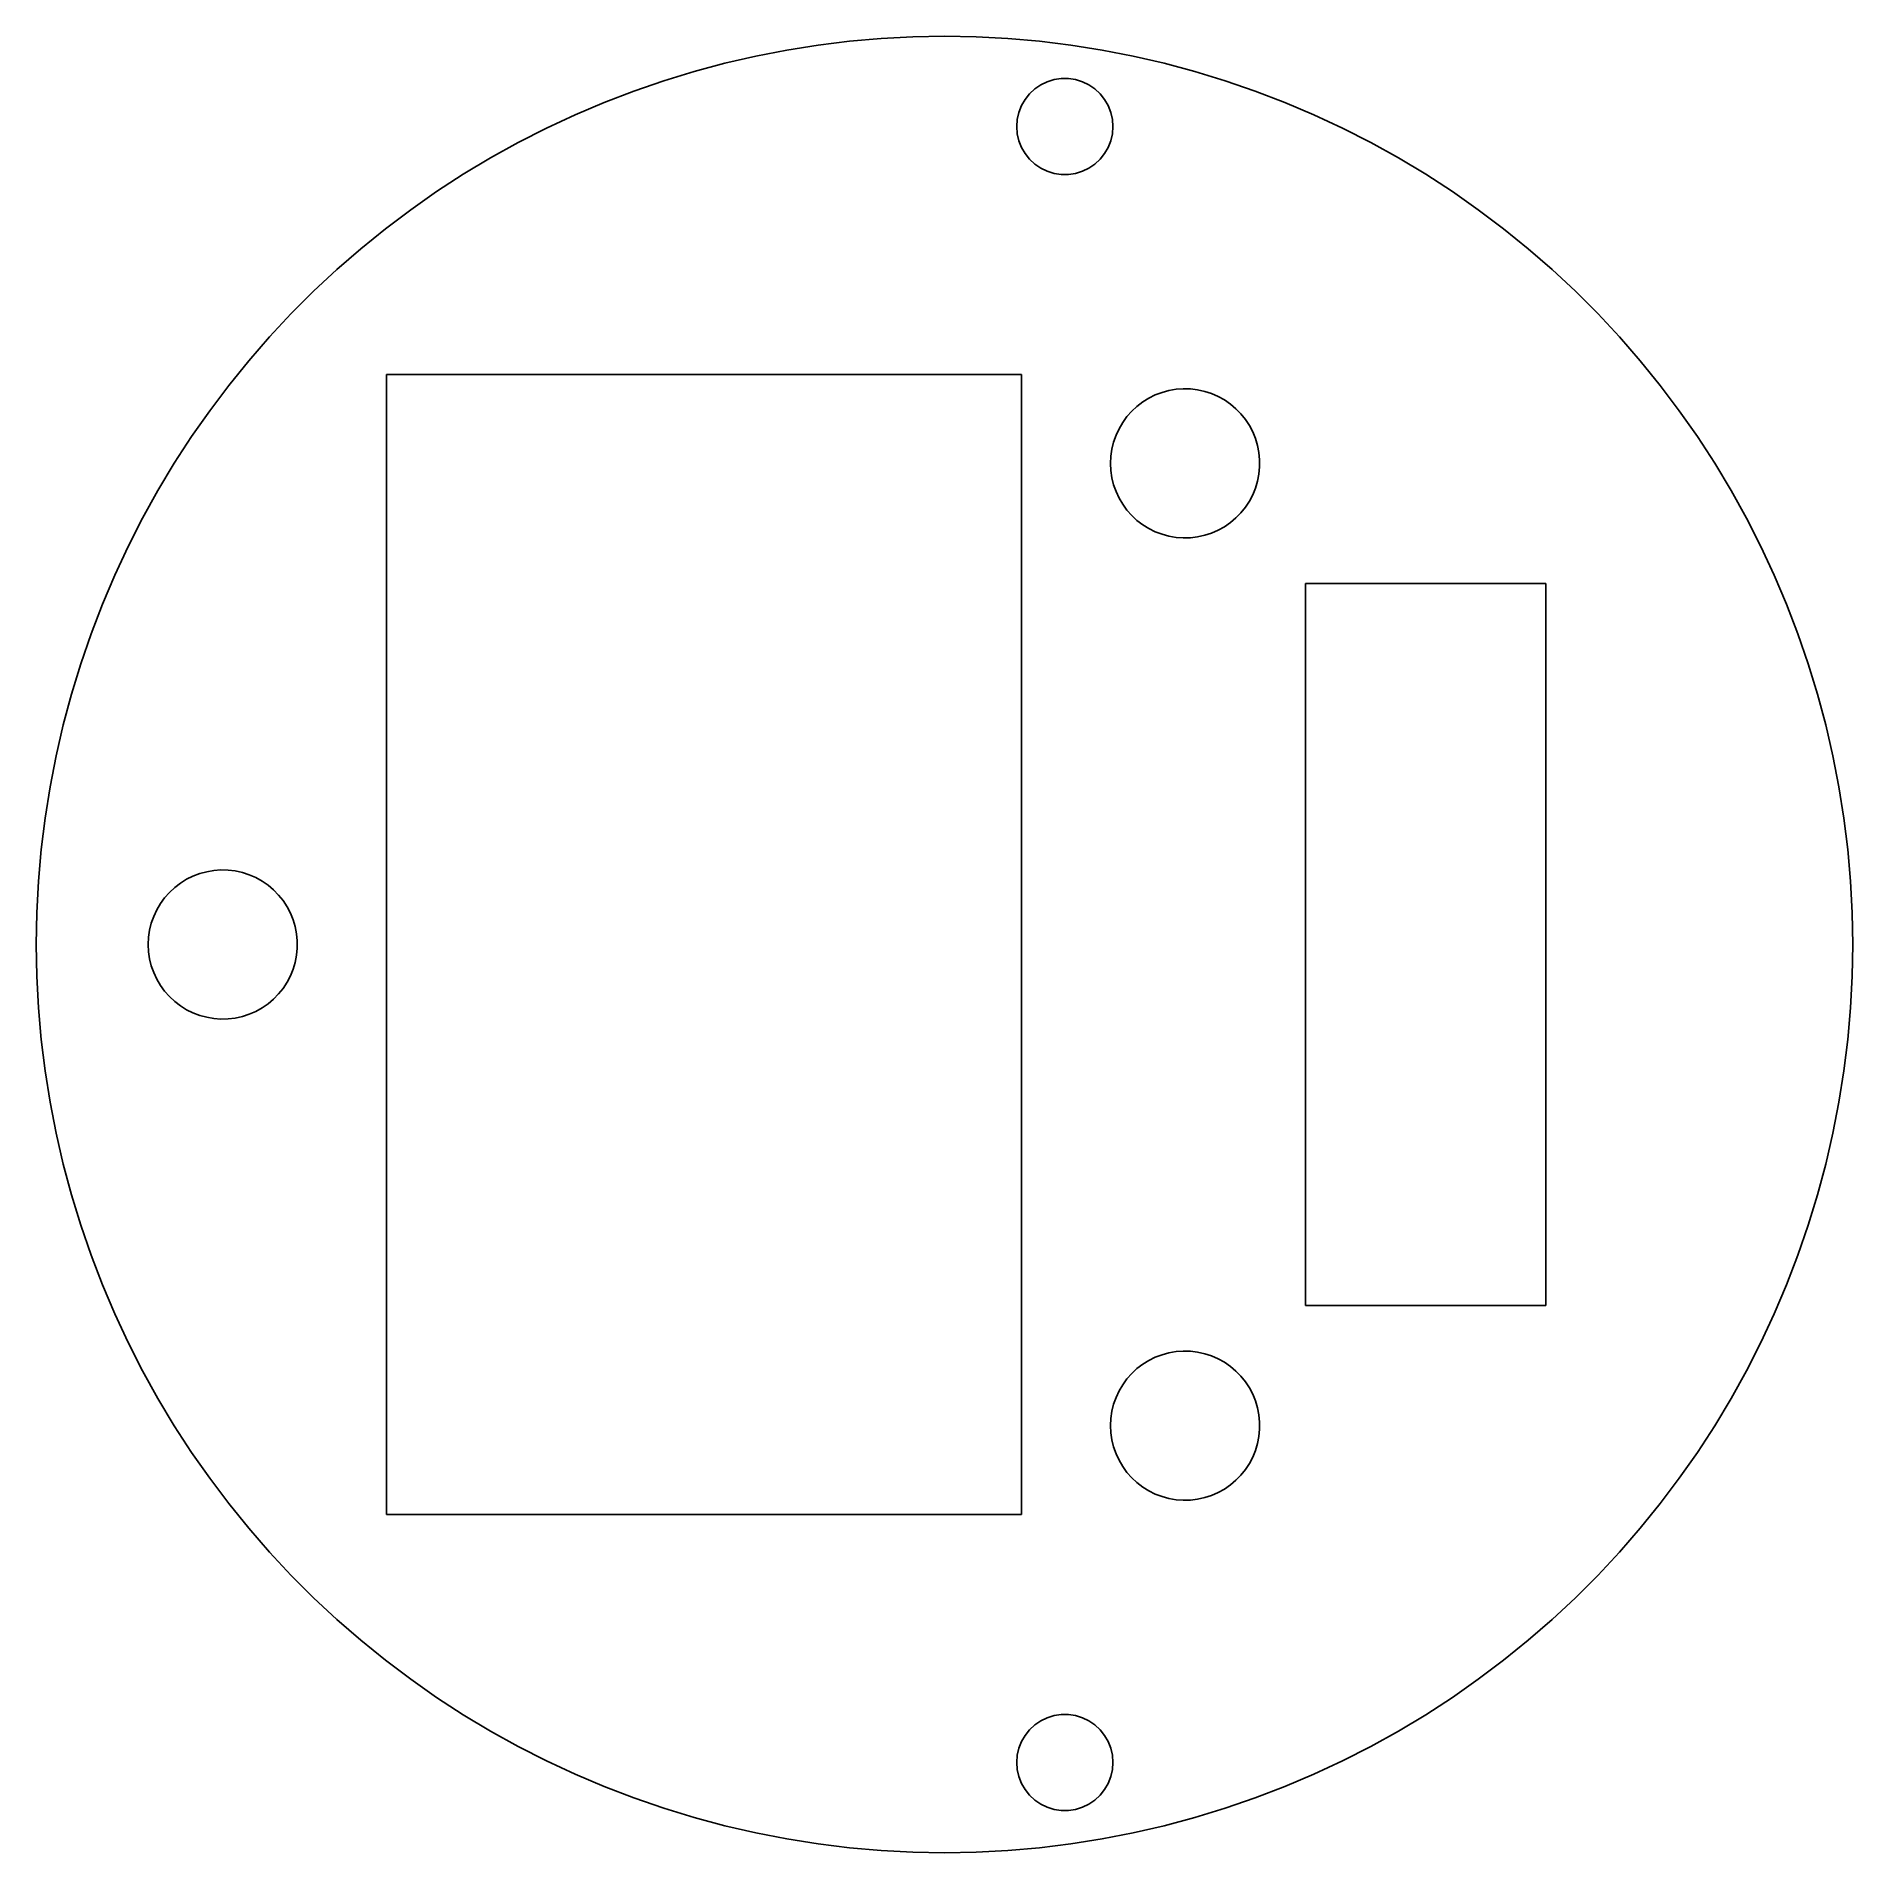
# Model space of a CAD drawing. Header units: metres. Extents: x -37.8 to 37.8, y -37.8 to 37.8.
import ezdxf

# ---------------------------------------------------------------- set-up
doc = ezdxf.new("R2010")
doc.units = ezdxf.units.M

msp = doc.modelspace()

# ---------------------------------------------------------------- linework, layer by layer
for p, q in [((0, 37.75), (-1.31744, 37.727)), ((1.31744, 37.727), (0, 37.75)), ((-6.55521, 37.1765), (-7.84866, 36.9251)), ((-5.25378, 37.3826), (-6.55521, 37.1765)), ((-3.94594, 37.5432), (-5.25378, 37.3826)), ((-2.6333, 37.658), (-3.94594, 37.5432)), ((-1.31744, 37.727), (-2.6333, 37.658)), ((2.6333, 37.658), (1.31744, 37.727)), ((3.94594, 37.5432), (2.6333, 37.658)), ((5.25378, 37.3826), (3.94594, 37.5432)), ((6.55521, 37.1765), (5.25378, 37.3826)), ((7.84866, 36.9251), (6.55521, 37.1765)), ((-10.4053, 36.2876), (-11.6654, 35.9024)), ((-9.13254, 36.6287), (-10.4053, 36.2876)), ((-7.84866, 36.9251), (-9.13254, 36.6287)), ((9.13254, 36.6287), (7.84866, 36.9251)), ((10.4053, 36.2876), (9.13254, 36.6287)), ((11.6654, 35.9024), (10.4053, 36.2876)), ((-11.6654, 35.9024), (-12.9113, 35.4734)), ((3.53389, 35.3603), (3.75301, 35.5637)), ((3.75301, 35.5637), (4, 35.732)), ((4, 35.732), (4.26932, 35.8617)), ((4.26932, 35.8617), (4.55495, 35.9498)), ((4.55495, 35.9498), (4.85052, 35.9944)), ((4.85052, 35.9944), (5.14946, 35.9944)), ((5.14946, 35.9944), (5.44504, 35.9498)), ((5.44504, 35.9498), (5.73067, 35.8617)), ((5.73067, 35.8617), (6, 35.732)), ((6, 35.732), (6.24698, 35.5637)), ((6.24698, 35.5637), (6.46609, 35.3603)), ((12.9113, 35.4734), (11.6654, 35.9024)), ((-14.1414, 35.0012), (-15.3543, 34.4863)), ((-12.9113, 35.4734), (-14.1414, 35.0012)), ((3.08885, 34.5895), (3.19806, 34.8678)), ((3.19806, 34.8678), (3.34752, 35.1266)), ((3.34752, 35.1266), (3.53389, 35.3603)), ((6.46609, 35.3603), (6.65247, 35.1266)), ((6.65247, 35.1266), (6.80193, 34.8678)), ((6.80193, 34.8678), (6.91113, 34.5895)), ((14.1414, 35.0012), (12.9113, 35.4734)), ((15.3543, 34.4863), (14.1414, 35.0012)), ((-15.3543, 34.4863), (-16.5485, 33.9295)), ((3, 34), (3.02232, 34.2981)), ((3.02232, 33.7019), (3, 34)), ((3.02232, 34.2981), (3.08885, 34.5895)), ((6.91113, 34.5895), (6.97766, 34.2981)), ((6.97766, 34.2981), (7, 34)), ((7, 34), (6.97766, 33.7019)), ((16.5485, 33.9295), (15.3543, 34.4863)), ((-17.7225, 33.3313), (-18.875, 32.6925)), ((-16.5485, 33.9295), (-17.7225, 33.3313)), ((3.08885, 33.4105), (3.02232, 33.7019)), ((3.19806, 33.1322), (3.08885, 33.4105)), ((6.91113, 33.4105), (6.80193, 33.1322)), ((6.97766, 33.7019), (6.91113, 33.4105)), ((17.7225, 33.3313), (16.5485, 33.9295)), ((18.875, 32.6925), (17.7225, 33.3313)), ((-18.875, 32.6925), (-20.0044, 32.0138)), ((3.34752, 32.8734), (3.19806, 33.1322)), ((3.53389, 32.6396), (3.34752, 32.8734)), ((3.75301, 32.4363), (3.53389, 32.6396)), ((6.46609, 32.6396), (6.24698, 32.4363)), ((6.65247, 32.8734), (6.46609, 32.6396)), ((6.80193, 33.1322), (6.65247, 32.8734)), ((20.0044, 32.0138), (18.875, 32.6925)), ((-20.0044, 32.0138), (-21.1095, 31.2962)), ((4, 32.2679), (3.75301, 32.4363)), ((4.26932, 32.1382), (4, 32.2679)), ((4.55495, 32.0501), (4.26932, 32.1382)), ((4.85052, 32.0056), (4.55495, 32.0501)), ((5.14946, 32.0056), (4.85052, 32.0056)), ((5.44504, 32.0501), (5.14946, 32.0056)), ((5.73067, 32.1382), (5.44504, 32.0501)), ((6, 32.2679), (5.73067, 32.1382)), ((6.24698, 32.4363), (6, 32.2679)), ((21.1095, 31.2962), (20.0044, 32.0138)), ((-21.1095, 31.2962), (-22.1889, 30.5404)), ((22.1889, 30.5404), (21.1095, 31.2962)), ((-22.1889, 30.5404), (-23.2412, 29.7474)), ((23.2412, 29.7474), (22.1889, 30.5404)), ((-23.2412, 29.7474), (-24.2652, 28.9182)), ((24.2652, 28.9182), (23.2412, 29.7474)), ((-24.2652, 28.9182), (-25.2597, 28.0537)), ((25.2597, 28.0537), (24.2652, 28.9182)), ((-25.2597, 28.0537), (-26.2233, 27.1551)), ((26.2233, 27.1551), (25.2597, 28.0537)), ((-26.2233, 27.1551), (-27.1551, 26.2233)), ((27.1551, 26.2233), (26.2233, 27.1551)), ((-27.1551, 26.2233), (-28.0537, 25.2597)), ((28.0537, 25.2597), (27.1551, 26.2233)), ((-28.0537, 25.2597), (-28.9182, 24.2652)), ((28.9182, 24.2652), (28.0537, 25.2597)), ((-28.9182, 24.2652), (-29.7474, 23.2412)), ((29.7474, 23.2412), (28.9182, 24.2652)), ((-23.2, -23.7), (-23.2, 23.7)), ((-23.2, 23.7), (3.2, 23.7)), ((3.2, 23.7), (3.2, -23.7)), ((-29.7474, 23.2412), (-30.5404, 22.1889)), ((8.239, 22.5512), (8.49344, 22.7093)), ((8.49344, 22.7093), (8.76196, 22.8421)), ((8.76196, 22.8421), (9.04204, 22.9483)), ((9.04204, 22.9483), (9.33105, 23.027)), ((9.33105, 23.027), (9.62633, 23.0774)), ((9.62633, 23.0774), (9.92508, 23.0991)), ((9.92508, 23.0991), (10.2245, 23.0918)), ((10.2245, 23.0918), (10.5219, 23.0557)), ((10.5219, 23.0557), (10.8144, 22.9911)), ((10.8144, 22.9911), (11.0993, 22.8985)), ((11.0993, 22.8985), (11.3739, 22.7789)), ((11.3739, 22.7789), (11.6357, 22.6333)), ((30.5404, 22.1889), (29.7474, 23.2412)), ((-30.5404, 22.1889), (-31.2962, 21.1095)), ((7.40694, 21.6988), (7.58301, 21.9412)), ((7.58301, 21.9412), (7.78163, 22.1654)), ((7.78163, 22.1654), (8.00098, 22.3694)), ((8.00098, 22.3694), (8.239, 22.5512)), ((11.6357, 22.6333), (11.8822, 22.4632)), ((11.8822, 22.4632), (12.1111, 22.27)), ((12.1111, 22.27), (12.3204, 22.0557)), ((12.3204, 22.0557), (12.5079, 21.8221)), ((31.2962, 21.1095), (30.5404, 22.1889)), ((7.02943, 20.8864), (7.12885, 21.169)), ((7.12885, 21.169), (7.25508, 21.4406)), ((7.25508, 21.4406), (7.40694, 21.6988)), ((12.5079, 21.8221), (12.6721, 21.5716)), ((12.6721, 21.5716), (12.8113, 21.3063)), ((12.8113, 21.3063), (12.9243, 21.0289)), ((-31.2962, 21.1095), (-32.0138, 20.0044)), ((6.91446, 20.2992), (6.95775, 20.5956)), ((6.95775, 20.5956), (7.02943, 20.8864)), ((12.9243, 21.0289), (13.0099, 20.7419)), ((13.0099, 20.7419), (13.0675, 20.4479)), ((13.0675, 20.4479), (13.0964, 20.1498)), ((32.0138, 20.0044), (31.2962, 21.1095)), ((-32.0138, 20.0044), (-32.6925, 18.875)), ((6.89999, 20), (6.91446, 20.2992)), ((6.91446, 19.7008), (6.89999, 20)), ((6.95775, 19.4044), (6.91446, 19.7008)), ((13.0964, 19.8502), (13.0675, 19.5521)), ((13.0964, 20.1498), (13.0964, 19.8502)), ((32.6925, 18.875), (32.0138, 20.0044)), ((-32.6925, 18.875), (-33.3313, 17.7225)), ((7.02943, 19.1136), (6.95775, 19.4044)), ((7.12885, 18.831), (7.02943, 19.1136)), ((12.9243, 18.9711), (12.8113, 18.6936)), ((13.0099, 19.2581), (12.9243, 18.9711)), ((13.0675, 19.5521), (13.0099, 19.2581)), ((33.3313, 17.7225), (32.6925, 18.875)), ((7.25508, 18.5594), (7.12885, 18.831)), ((7.40694, 18.3011), (7.25508, 18.5594)), ((7.58301, 18.0588), (7.40694, 18.3011)), ((12.5079, 18.1779), (12.3204, 17.9443)), ((12.6721, 18.4284), (12.5079, 18.1779)), ((12.8113, 18.6936), (12.6721, 18.4284)), ((-33.3313, 17.7225), (-33.9295, 16.5485)), ((7.78163, 17.8346), (7.58301, 18.0588)), ((8.00098, 17.6306), (7.78163, 17.8346)), ((8.239, 17.4487), (8.00098, 17.6306)), ((8.49344, 17.2907), (8.239, 17.4487)), ((11.6357, 17.3666), (11.3739, 17.2211)), ((11.8822, 17.5368), (11.6357, 17.3666)), ((12.1111, 17.73), (11.8822, 17.5368)), ((12.3204, 17.9443), (12.1111, 17.73)), ((33.9295, 16.5485), (33.3313, 17.7225)), ((8.76196, 17.1579), (8.49344, 17.2907)), ((9.04204, 17.0517), (8.76196, 17.1579)), ((9.33105, 16.973), (9.04204, 17.0517)), ((9.62633, 16.9226), (9.33105, 16.973)), ((9.92508, 16.9009), (9.62633, 16.9226)), ((10.2245, 16.9081), (9.92508, 16.9009)), ((10.5219, 16.9442), (10.2245, 16.9081)), ((10.8144, 17.0089), (10.5219, 16.9442)), ((11.0993, 17.1014), (10.8144, 17.0089)), ((11.3739, 17.2211), (11.0993, 17.1014)), ((-33.9295, 16.5485), (-34.4863, 15.3543)), ((34.4863, 15.3543), (33.9295, 16.5485)), ((-34.4863, 15.3543), (-35.0012, 14.1414)), ((35.0012, 14.1414), (34.4863, 15.3543)), ((15, -15), (15, 15)), ((15, 15), (25, 15)), ((25, 15), (25, -15)), ((-35.0012, 14.1414), (-35.4734, 12.9113)), ((35.4734, 12.9113), (35.0012, 14.1414)), ((-35.4734, 12.9113), (-35.9024, 11.6654)), ((35.9024, 11.6654), (35.4734, 12.9113)), ((-35.9024, 11.6654), (-36.2876, 10.4053)), ((36.2876, 10.4053), (35.9024, 11.6654)), ((-36.2876, 10.4053), (-36.6287, 9.13254)), ((36.6287, 9.13254), (36.2876, 10.4053)), ((-36.6287, 9.13254), (-36.9251, 7.84866)), ((36.9251, 7.84866), (36.6287, 9.13254)), ((-36.9251, 7.84866), (-37.1765, 6.55521)), ((37.1765, 6.55521), (36.9251, 7.84866)), ((-37.1765, 6.55521), (-37.3826, 5.25378)), ((37.3826, 5.25378), (37.1765, 6.55521)), ((-37.3826, 5.25378), (-37.5432, 3.94594)), ((37.5432, 3.94594), (37.3826, 5.25378)), ((-37.5432, 3.94594), (-37.658, 2.6333)), ((37.658, 2.6333), (37.5432, 3.94594)), ((-30.9579, 2.94827), (-30.6689, 3.02696)), ((-30.6689, 3.02696), (-30.3737, 3.07739)), ((-30.3737, 3.07739), (-30.0749, 3.09909)), ((-30.0749, 3.09909), (-29.7755, 3.09184)), ((-29.7755, 3.09184), (-29.4781, 3.05574)), ((-29.4781, 3.05574), (-29.1856, 2.9911)), ((-37.658, 2.6333), (-37.727, 1.31744)), ((-32.2184, 2.16537), (-31.999, 2.36937)), ((-31.999, 2.36937), (-31.761, 2.55124)), ((-31.761, 2.55124), (-31.5065, 2.70929)), ((-31.5065, 2.70929), (-31.238, 2.84204)), ((-31.238, 2.84204), (-30.9579, 2.94827)), ((-29.1856, 2.9911), (-28.9007, 2.89854)), ((-28.9007, 2.89854), (-28.6261, 2.77892)), ((-28.6261, 2.77892), (-28.3643, 2.63335)), ((-28.3643, 2.63335), (-28.1178, 2.46318)), ((-28.1178, 2.46318), (-27.8888, 2.27002)), ((-27.8888, 2.27002), (-27.6796, 2.05568)), ((37.727, 1.31744), (37.658, 2.6333)), ((-32.7449, 1.44063), (-32.593, 1.69884)), ((-32.593, 1.69884), (-32.417, 1.94116)), ((-32.417, 1.94116), (-32.2184, 2.16537)), ((-27.6796, 2.05568), (-27.492, 1.82213)), ((-27.492, 1.82213), (-27.3279, 1.57156)), ((-27.3279, 1.57156), (-27.1887, 1.30634)), ((-37.727, 1.31744), (-37.75, 0)), ((-33.0422, 0.59558), (-32.9706, 0.88643)), ((-32.9706, 0.88643), (-32.8711, 1.16899)), ((-32.8711, 1.16899), (-32.7449, 1.44063)), ((-27.1887, 1.30634), (-27.0757, 1.0289)), ((-27.0757, 1.0289), (-26.9901, 0.74187)), ((37.75, 0), (37.727, 1.31744)), ((-37.75, 0), (-37.727, -1.31744)), ((-33.1, 0), (-33.0855, 0.29918)), ((-33.0855, -0.29918), (-33.1, 0)), ((-33.0855, 0.29918), (-33.0422, 0.59558)), ((-26.9901, 0.74187), (-26.9325, 0.44791)), ((-26.9325, 0.44791), (-26.9036, 0.14977)), ((-26.9036, 0.14977), (-26.9036, -0.14977)), ((37.727, -1.31744), (37.75, 0)), ((-33.0422, -0.59558), (-33.0855, -0.29918)), ((-32.9706, -0.88643), (-33.0422, -0.59558)), ((-26.9901, -0.74187), (-27.0757, -1.0289)), ((-26.9325, -0.44791), (-26.9901, -0.74187)), ((-26.9036, -0.14977), (-26.9325, -0.44791)), ((-37.727, -1.31744), (-37.658, -2.6333)), ((-32.8711, -1.16899), (-32.9706, -0.88643)), ((-32.7449, -1.44063), (-32.8711, -1.16899)), ((-32.593, -1.69884), (-32.7449, -1.44063)), ((-27.1887, -1.30634), (-27.3279, -1.57156)), ((-27.0757, -1.0289), (-27.1887, -1.30634)), ((37.658, -2.6333), (37.727, -1.31744)), ((-32.417, -1.94116), (-32.593, -1.69884)), ((-32.2184, -2.16537), (-32.417, -1.94116)), ((-31.999, -2.36937), (-32.2184, -2.16537)), ((-27.6796, -2.05568), (-27.8888, -2.27002)), ((-27.492, -1.82213), (-27.6796, -2.05568)), ((-27.3279, -1.57156), (-27.492, -1.82213)), ((-37.658, -2.6333), (-37.5432, -3.94594)), ((-31.761, -2.55124), (-31.999, -2.36937)), ((-31.5065, -2.70929), (-31.761, -2.55124)), ((-31.238, -2.84204), (-31.5065, -2.70929)), ((-30.9579, -2.94827), (-31.238, -2.84204)), ((-30.6689, -3.02696), (-30.9579, -2.94827)), ((-29.1856, -2.9911), (-29.4781, -3.05574)), ((-28.9007, -2.89854), (-29.1856, -2.9911)), ((-28.6261, -2.77892), (-28.9007, -2.89854)), ((-28.3643, -2.63335), (-28.6261, -2.77892)), ((-28.1178, -2.46318), (-28.3643, -2.63335)), ((-27.8888, -2.27002), (-28.1178, -2.46318)), ((37.5432, -3.94594), (37.658, -2.6333)), ((-30.3737, -3.07739), (-30.6689, -3.02696)), ((-30.0749, -3.09909), (-30.3737, -3.07739)), ((-29.7755, -3.09184), (-30.0749, -3.09909)), ((-29.4781, -3.05574), (-29.7755, -3.09184)), ((-37.5432, -3.94594), (-37.3826, -5.25378)), ((37.3826, -5.25378), (37.5432, -3.94594)), ((-37.3826, -5.25378), (-37.1765, -6.55521)), ((37.1765, -6.55521), (37.3826, -5.25378)), ((-37.1765, -6.55521), (-36.9251, -7.84866)), ((36.9251, -7.84866), (37.1765, -6.55521)), ((-36.9251, -7.84866), (-36.6287, -9.13254)), ((36.6287, -9.13254), (36.9251, -7.84866)), ((-36.6287, -9.13254), (-36.2876, -10.4053)), ((36.2876, -10.4053), (36.6287, -9.13254)), ((-36.2876, -10.4053), (-35.9024, -11.6654)), ((35.9024, -11.6654), (36.2876, -10.4053)), ((-35.9024, -11.6654), (-35.4734, -12.9113)), ((35.4734, -12.9113), (35.9024, -11.6654)), ((-35.4734, -12.9113), (-35.0012, -14.1414)), ((35.0012, -14.1414), (35.4734, -12.9113)), ((-35.0012, -14.1414), (-34.4863, -15.3543)), ((34.4863, -15.3543), (35.0012, -14.1414)), ((25, -15), (15, -15)), ((-34.4863, -15.3543), (-33.9295, -16.5485)), ((33.9295, -16.5485), (34.4863, -15.3543)), ((-33.9295, -16.5485), (-33.3313, -17.7225)), ((33.3313, -17.7225), (33.9295, -16.5485)), ((8.239, -17.4487), (8.49344, -17.2907)), ((8.49344, -17.2907), (8.76196, -17.1579)), ((8.76196, -17.1579), (9.04204, -17.0517)), ((9.04204, -17.0517), (9.33105, -16.973)), ((9.33105, -16.973), (9.62633, -16.9226)), ((9.62633, -16.9226), (9.92508, -16.9009)), ((9.92508, -16.9009), (10.2245, -16.9081)), ((10.2245, -16.9081), (10.5219, -16.9442)), ((10.5219, -16.9442), (10.8144, -17.0089)), ((10.8144, -17.0089), (11.0993, -17.1014)), ((11.0993, -17.1014), (11.3739, -17.2211)), ((11.3739, -17.2211), (11.6357, -17.3666)), ((-33.3313, -17.7225), (-32.6925, -18.875)), ((7.40694, -18.3011), (7.58301, -18.0588)), ((7.58301, -18.0588), (7.78163, -17.8346)), ((7.78163, -17.8346), (8.00098, -17.6306)), ((8.00098, -17.6306), (8.239, -17.4487)), ((11.6357, -17.3666), (11.8822, -17.5368)), ((11.8822, -17.5368), (12.1111, -17.73)), ((12.1111, -17.73), (12.3204, -17.9443)), ((12.3204, -17.9443), (12.5079, -18.1779)), ((32.6925, -18.875), (33.3313, -17.7225)), ((-32.6925, -18.875), (-32.0138, -20.0044)), ((7.02943, -19.1136), (7.12885, -18.831)), ((7.12885, -18.831), (7.25508, -18.5594)), ((7.25508, -18.5594), (7.40694, -18.3011)), ((12.5079, -18.1779), (12.6721, -18.4284)), ((12.6721, -18.4284), (12.8113, -18.6936)), ((12.8113, -18.6936), (12.9243, -18.9711)), ((32.0138, -20.0044), (32.6925, -18.875)), ((6.91446, -19.7008), (6.95775, -19.4044)), ((6.95775, -19.4044), (7.02943, -19.1136)), ((12.9243, -18.9711), (13.0099, -19.2581)), ((13.0099, -19.2581), (13.0675, -19.5521)), ((13.0675, -19.5521), (13.0964, -19.8502)), ((-32.0138, -20.0044), (-31.2962, -21.1095)), ((6.89999, -20), (6.91446, -19.7008)), ((6.91446, -20.2992), (6.89999, -20)), ((6.95775, -20.5956), (6.91446, -20.2992)), ((13.0964, -20.1498), (13.0675, -20.4479)), ((13.0964, -19.8502), (13.0964, -20.1498)), ((31.2962, -21.1095), (32.0138, -20.0044)), ((-31.2962, -21.1095), (-30.5404, -22.1889)), ((7.02943, -20.8864), (6.95775, -20.5956)), ((7.12885, -21.169), (7.02943, -20.8864)), ((12.9243, -21.0289), (12.8113, -21.3063)), ((13.0099, -20.7419), (12.9243, -21.0289)), ((13.0675, -20.4479), (13.0099, -20.7419)), ((30.5404, -22.1889), (31.2962, -21.1095)), ((7.25508, -21.4406), (7.12885, -21.169)), ((7.40694, -21.6988), (7.25508, -21.4406)), ((7.58301, -21.9412), (7.40694, -21.6988)), ((12.5079, -21.8221), (12.3204, -22.0557)), ((12.6721, -21.5716), (12.5079, -21.8221)), ((12.8113, -21.3063), (12.6721, -21.5716)), ((-30.5404, -22.1889), (-29.7474, -23.2412)), ((7.78163, -22.1654), (7.58301, -21.9412)), ((8.00098, -22.3694), (7.78163, -22.1654)), ((8.239, -22.5512), (8.00098, -22.3694)), ((8.49344, -22.7093), (8.239, -22.5512)), ((11.6357, -22.6333), (11.3739, -22.7789)), ((11.8822, -22.4632), (11.6357, -22.6333)), ((12.1111, -22.27), (11.8822, -22.4632)), ((12.3204, -22.0557), (12.1111, -22.27)), ((29.7474, -23.2412), (30.5404, -22.1889)), ((-29.7474, -23.2412), (-28.9182, -24.2652)), ((8.76196, -22.8421), (8.49344, -22.7093)), ((9.04204, -22.9483), (8.76196, -22.8421)), ((9.33105, -23.027), (9.04204, -22.9483)), ((9.62633, -23.0774), (9.33105, -23.027)), ((9.92508, -23.0991), (9.62633, -23.0774)), ((10.2245, -23.0918), (9.92508, -23.0991)), ((10.5219, -23.0557), (10.2245, -23.0918)), ((10.8144, -22.9911), (10.5219, -23.0557)), ((11.0993, -22.8985), (10.8144, -22.9911)), ((11.3739, -22.7789), (11.0993, -22.8985)), ((28.9182, -24.2652), (29.7474, -23.2412)), ((3.2, -23.7), (-23.2, -23.7)), ((-28.9182, -24.2652), (-28.0537, -25.2597)), ((28.0537, -25.2597), (28.9182, -24.2652)), ((-28.0537, -25.2597), (-27.1551, -26.2233)), ((27.1551, -26.2233), (28.0537, -25.2597)), ((-27.1551, -26.2233), (-26.2233, -27.1551)), ((26.2233, -27.1551), (27.1551, -26.2233)), ((-26.2233, -27.1551), (-25.2597, -28.0537)), ((25.2597, -28.0537), (26.2233, -27.1551)), ((-25.2597, -28.0537), (-24.2652, -28.9182)), ((24.2652, -28.9182), (25.2597, -28.0537)), ((-24.2652, -28.9182), (-23.2412, -29.7474)), ((23.2412, -29.7474), (24.2652, -28.9182)), ((-23.2412, -29.7474), (-22.1889, -30.5404)), ((22.1889, -30.5404), (23.2412, -29.7474)), ((-22.1889, -30.5404), (-21.1095, -31.2962)), ((21.1095, -31.2962), (22.1889, -30.5404)), ((-21.1095, -31.2962), (-20.0044, -32.0138)), ((20.0044, -32.0138), (21.1095, -31.2962)), ((-20.0044, -32.0138), (-18.875, -32.6925)), ((3.53389, -32.6396), (3.75301, -32.4363)), ((3.75301, -32.4363), (4, -32.2679)), ((4, -32.2679), (4.26932, -32.1382)), ((4.26932, -32.1382), (4.55495, -32.0501)), ((4.55495, -32.0501), (4.85052, -32.0056)), ((4.85052, -32.0056), (5.14946, -32.0056)), ((5.14946, -32.0056), (5.44504, -32.0501)), ((5.44504, -32.0501), (5.73067, -32.1382)), ((5.73067, -32.1382), (6, -32.2679)), ((6, -32.2679), (6.24698, -32.4363)), ((6.24698, -32.4363), (6.46609, -32.6396)), ((18.875, -32.6925), (20.0044, -32.0138)), ((-18.875, -32.6925), (-17.7225, -33.3313)), ((3.08885, -33.4105), (3.19806, -33.1322)), ((3.19806, -33.1322), (3.34752, -32.8734)), ((3.34752, -32.8734), (3.53389, -32.6396)), ((6.46609, -32.6396), (6.65247, -32.8734)), ((6.65247, -32.8734), (6.80193, -33.1322)), ((6.80193, -33.1322), (6.91113, -33.4105)), ((17.7225, -33.3313), (18.875, -32.6925)), ((-17.7225, -33.3313), (-16.5485, -33.9295)), ((-16.5485, -33.9295), (-15.3543, -34.4863)), ((3, -34), (3.02232, -33.7019)), ((3.02232, -33.7019), (3.08885, -33.4105)), ((6.91113, -33.4105), (6.97766, -33.7019)), ((6.97766, -33.7019), (7, -34)), ((15.3543, -34.4863), (16.5485, -33.9295)), ((16.5485, -33.9295), (17.7225, -33.3313)), ((-15.3543, -34.4863), (-14.1414, -35.0012)), ((3.02232, -34.2981), (3, -34)), ((3.08885, -34.5895), (3.02232, -34.2981)), ((3.19806, -34.8678), (3.08885, -34.5895)), ((6.91113, -34.5895), (6.80193, -34.8678)), ((6.97766, -34.2981), (6.91113, -34.5895)), ((7, -34), (6.97766, -34.2981)), ((14.1414, -35.0012), (15.3543, -34.4863)), ((-14.1414, -35.0012), (-12.9113, -35.4734)), ((-12.9113, -35.4734), (-11.6654, -35.9024)), ((3.34752, -35.1266), (3.19806, -34.8678)), ((3.53389, -35.3603), (3.34752, -35.1266)), ((3.75301, -35.5637), (3.53389, -35.3603)), ((6.46609, -35.3603), (6.24698, -35.5637)), ((6.65247, -35.1266), (6.46609, -35.3603)), ((6.80193, -34.8678), (6.65247, -35.1266)), ((11.6654, -35.9024), (12.9113, -35.4734)), ((12.9113, -35.4734), (14.1414, -35.0012)), ((-11.6654, -35.9024), (-10.4053, -36.2876)), ((4, -35.732), (3.75301, -35.5637)), ((4.26932, -35.8617), (4, -35.732)), ((4.55495, -35.9498), (4.26932, -35.8617)), ((4.85052, -35.9944), (4.55495, -35.9498)), ((5.14946, -35.9944), (4.85052, -35.9944)), ((5.44504, -35.9498), (5.14946, -35.9944)), ((5.73067, -35.8617), (5.44504, -35.9498)), ((6, -35.732), (5.73067, -35.8617)), ((6.24698, -35.5637), (6, -35.732)), ((10.4053, -36.2876), (11.6654, -35.9024)), ((-10.4053, -36.2876), (-9.13254, -36.6287)), ((-9.13254, -36.6287), (-7.84866, -36.9251)), ((-7.84866, -36.9251), (-6.55521, -37.1765)), ((6.55521, -37.1765), (7.84866, -36.9251)), ((7.84866, -36.9251), (9.13254, -36.6287)), ((9.13254, -36.6287), (10.4053, -36.2876)), ((-6.55521, -37.1765), (-5.25378, -37.3826)), ((-5.25378, -37.3826), (-3.94594, -37.5432)), ((-3.94594, -37.5432), (-2.6333, -37.658)), ((-2.6333, -37.658), (-1.31744, -37.727)), ((-1.31744, -37.727), (0, -37.75)), ((0, -37.75), (1.31744, -37.727)), ((1.31744, -37.727), (2.6333, -37.658)), ((2.6333, -37.658), (3.94594, -37.5432)), ((3.94594, -37.5432), (5.25378, -37.3826)), ((5.25378, -37.3826), (6.55521, -37.1765))]:
    msp.add_line(p, q)

doc.saveas('drawing.dxf')
